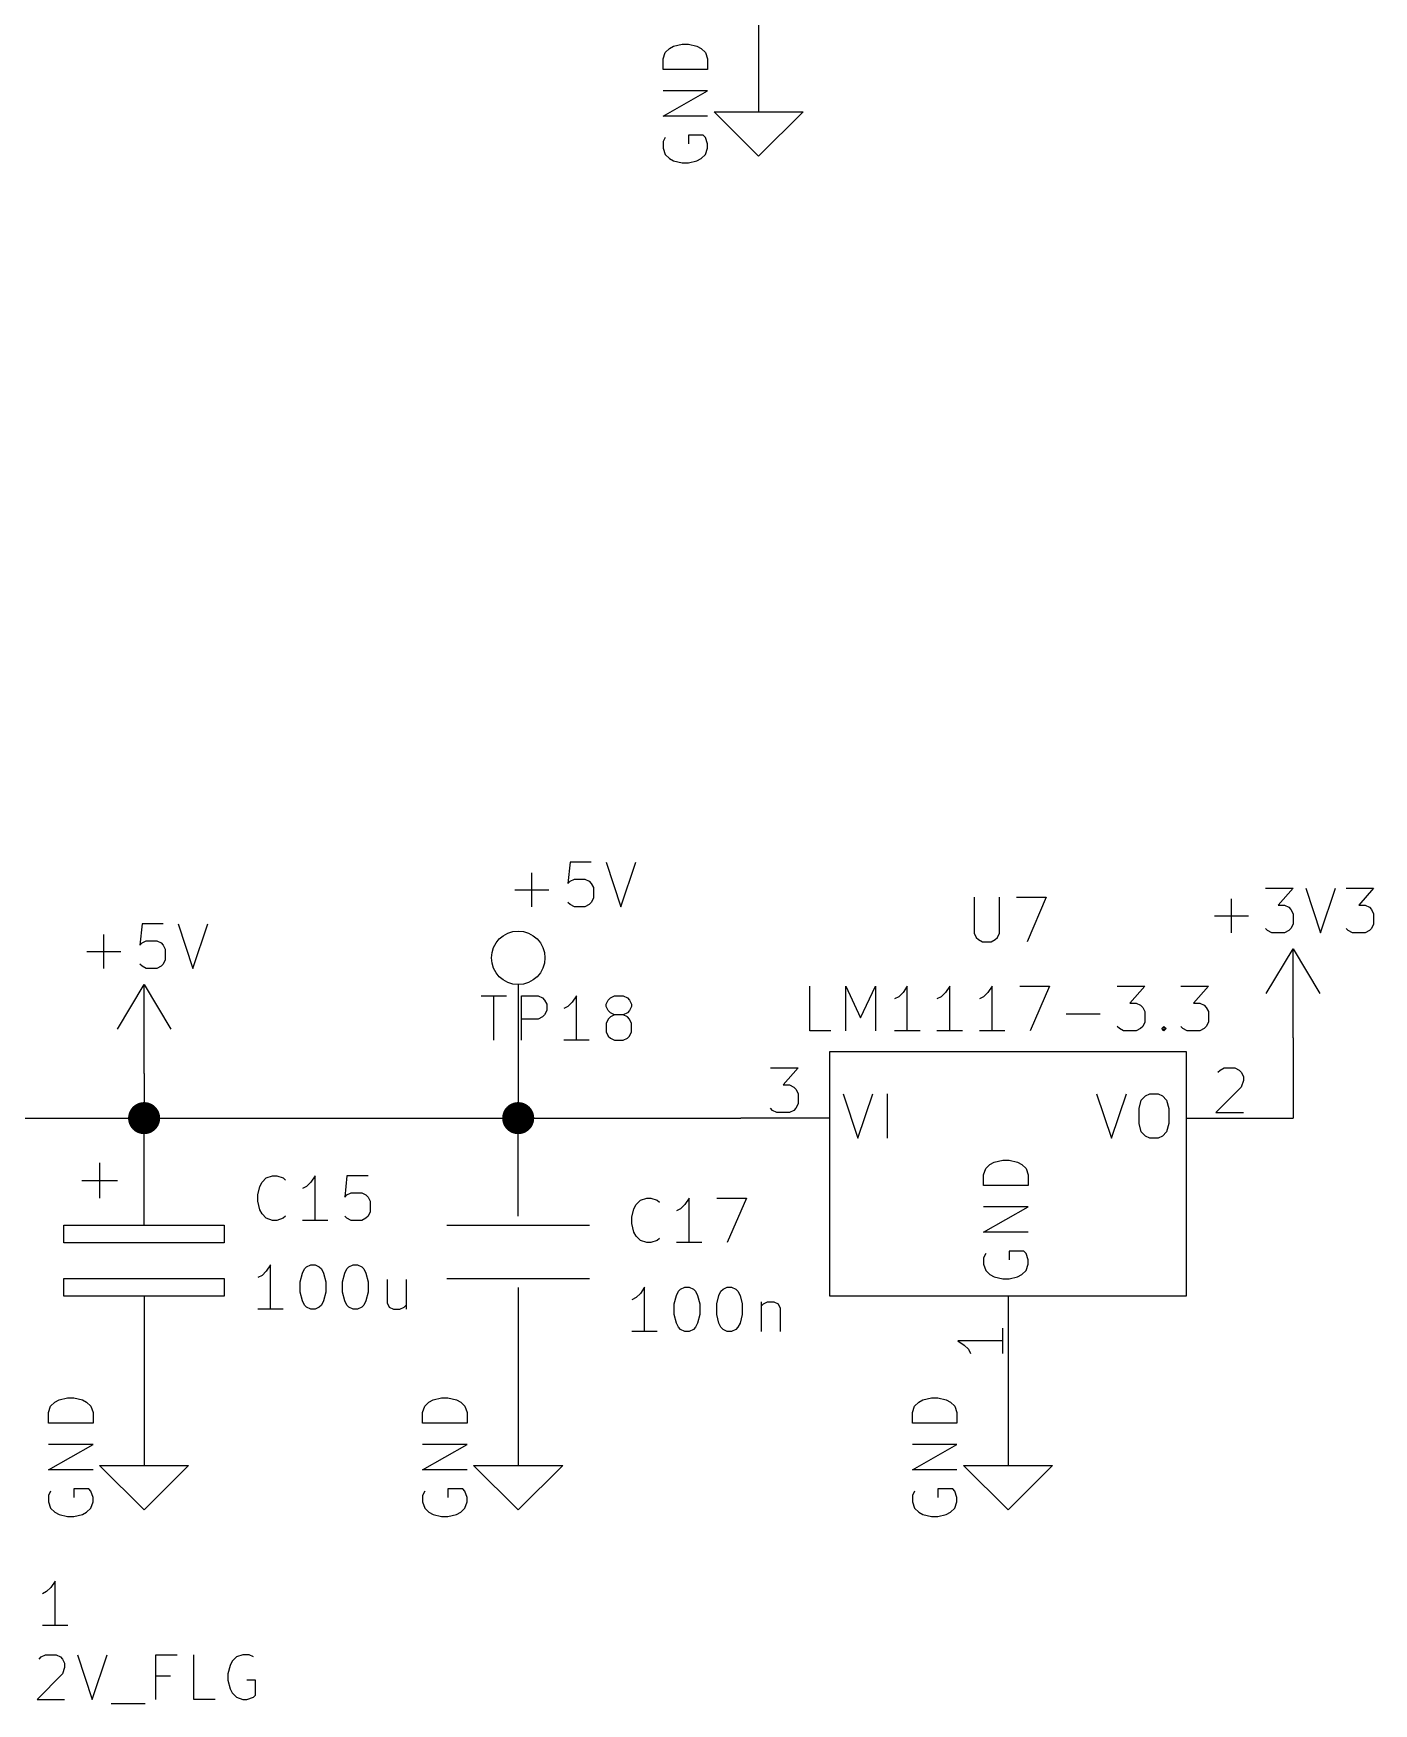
# Model space of a CAD drawing. Extents: x 0.4 to 16.1, y -11.3 to -0.4.
# Drawn here: x 4.346 to 5.85, y -7.727 to -5.852 of the extents above; entities that cross this region are included whole.
import ezdxf

# ---------------------------------------------------------------- set-up
doc = ezdxf.new("R2010")
doc.units = 0
doc.header["$MEASUREMENT"] = 0
for name, color, linetype in [('CYAN2', 4, 'CONTINUOUS'), ('GREEN2', 3, 'CONTINUOUS'), ('LYELLOW', 51, 'CONTINUOUS'), ('RED2', 1, 'CONTINUOUS')]:
    doc.layers.add(name, color=color, linetype=linetype)

msp = doc.modelspace()

# ---------------------------------------------------------------- linework, layer by layer
at = {"layer": 'CYAN2', "linetype": 'CONTINUOUS'}
for p, q in [((5.055, -5.87354), (5.05976, -5.86878)), ((5.05976, -5.86878), (5.06452, -5.86639)), ((5.06452, -5.86639), (5.07404, -5.86401)), ((5.07404, -5.86401), (5.08119, -5.86401)), ((5.08119, -5.86401), (5.09071, -5.86639)), ((5.09071, -5.86639), (5.09547, -5.86878)), ((5.09547, -5.86878), (5.10023, -5.87354)), ((5.05261, -5.88068), (5.055, -5.87354)), ((5.05261, -5.89258), (5.05261, -5.88068)), ((5.10023, -5.87354), (5.10261, -5.88068)), ((5.10261, -5.88068), (5.10261, -5.89258)), ((5.10261, -5.89258), (5.05261, -5.89258)), ((5.05261, -5.94496), (5.10261, -5.91639)), ((5.10261, -5.91639), (5.05261, -5.91639)), ((5.10261, -5.94496), (5.05261, -5.94496)), ((5.055, -5.96878), (5.05261, -5.97354)), ((5.05261, -5.97354), (5.05261, -5.98068)), ((5.05261, -5.98068), (5.055, -5.98782)), ((5.09785, -5.96639), (5.08119, -5.96639)), ((5.08119, -5.96639), (5.08119, -5.97592)), ((5.10023, -5.96878), (5.09785, -5.96639)), ((5.10261, -5.97592), (5.10023, -5.96878)), ((5.10023, -5.98782), (5.10261, -5.98068)), ((5.10261, -5.98068), (5.10261, -5.97592)), ((5.055, -5.98782), (5.05976, -5.99258)), ((5.05976, -5.99258), (5.06452, -5.99496)), ((5.06452, -5.99496), (5.07404, -5.99735)), ((5.07404, -5.99735), (5.08119, -5.99735)), ((5.08119, -5.99735), (5.09071, -5.99496)), ((5.09071, -5.99496), (5.09547, -5.99258)), ((5.09547, -5.99258), (5.10023, -5.98782)), ((4.9483, -6.78261), (4.94592, -6.80642)), ((4.97211, -6.78261), (4.9483, -6.78261)), ((4.98878, -6.78261), (5.00544, -6.83261)), ((5.00544, -6.83261), (5.02211, -6.78261)), ((4.90544, -6.83261), (4.90544, -6.79452)), ((4.94592, -6.80642), (4.9483, -6.80404)), ((4.9483, -6.80404), (4.95306, -6.80166)), ((4.95306, -6.80166), (4.96496, -6.80166)), ((4.96496, -6.80166), (4.96973, -6.80404)), ((4.96973, -6.80404), (4.97211, -6.80642)), ((4.97211, -6.80642), (4.97449, -6.81119)), ((4.88639, -6.81357), (4.92449, -6.81357)), ((4.97449, -6.82309), (4.97211, -6.82785)), ((4.97449, -6.81119), (4.97449, -6.82309)), ((5.4019, -6.82195), (5.4019, -6.86243)), ((5.43047, -6.86243), (5.43047, -6.82195)), ((5.44952, -6.82195), (5.48285, -6.82195)), ((5.48285, -6.82195), (5.46143, -6.87195)), ((5.69095, -6.86183), (5.69095, -6.82374)), ((5.72905, -6.81183), (5.76, -6.81183)), ((5.76, -6.81183), (5.74333, -6.83088)), ((5.77428, -6.81183), (5.79095, -6.86183)), ((5.79095, -6.86183), (5.80762, -6.81183)), ((5.81952, -6.81183), (5.85047, -6.81183)), ((5.85047, -6.81183), (5.83381, -6.83088)), ((4.9483, -6.83023), (4.94592, -6.82785)), ((4.95306, -6.83261), (4.9483, -6.83023)), ((4.96496, -6.83261), (4.95306, -6.83261)), ((4.96973, -6.83023), (4.96496, -6.83261)), ((4.97211, -6.82785), (4.96973, -6.83023)), ((5.6719, -6.84279), (5.71, -6.84279)), ((5.74333, -6.83088), (5.75047, -6.83088)), ((5.75047, -6.83088), (5.75524, -6.83326)), ((5.75524, -6.83326), (5.75762, -6.83564)), ((5.75762, -6.83564), (5.76, -6.84041)), ((5.76, -6.84041), (5.76, -6.85231)), ((5.83381, -6.83088), (5.84095, -6.83088)), ((5.84095, -6.83088), (5.84571, -6.83326)), ((5.84571, -6.83326), (5.84809, -6.83564)), ((5.84809, -6.83564), (5.85047, -6.84041)), ((5.85047, -6.84041), (5.85047, -6.85231)), ((4.42476, -6.90183), (4.42476, -6.86374)), ((4.46762, -6.85183), (4.46524, -6.87564)), ((4.49143, -6.85183), (4.46762, -6.85183)), ((4.50809, -6.85183), (4.52476, -6.90183)), ((4.52476, -6.90183), (4.54143, -6.85183)), ((5.4019, -6.86243), (5.40428, -6.86719)), ((5.42809, -6.86719), (5.43047, -6.86243)), ((5.73143, -6.85945), (5.72905, -6.85707)), ((5.73619, -6.86183), (5.73143, -6.85945)), ((5.75047, -6.86183), (5.73619, -6.86183)), ((5.75524, -6.85945), (5.75047, -6.86183)), ((5.75762, -6.85707), (5.75524, -6.85945)), ((5.76, -6.85231), (5.75762, -6.85707)), ((5.8219, -6.85945), (5.81952, -6.85707)), ((5.82667, -6.86183), (5.8219, -6.85945)), ((5.84095, -6.86183), (5.82667, -6.86183)), ((5.84571, -6.85945), (5.84095, -6.86183)), ((5.84809, -6.85707), (5.84571, -6.85945)), ((5.85047, -6.85231), (5.84809, -6.85707)), ((4.46524, -6.87564), (4.46762, -6.87326)), ((4.46762, -6.87326), (4.47238, -6.87088)), ((4.47238, -6.87088), (4.48428, -6.87088)), ((4.48428, -6.87088), (4.48905, -6.87326)), ((4.48905, -6.87326), (4.49143, -6.87564)), ((4.49143, -6.87564), (4.49381, -6.88041)), ((4.49381, -6.88041), (4.49381, -6.89231)), ((5.40428, -6.86719), (5.40667, -6.86957)), ((5.40667, -6.86957), (5.41143, -6.87195)), ((5.41143, -6.87195), (5.42095, -6.87195)), ((5.42095, -6.87195), (5.42571, -6.86957)), ((5.42571, -6.86957), (5.42809, -6.86719)), ((4.40571, -6.88279), (4.44381, -6.88279)), ((4.46762, -6.89945), (4.46524, -6.89707)), ((4.47238, -6.90183), (4.46762, -6.89945)), ((4.48905, -6.89945), (4.48428, -6.90183)), ((4.49143, -6.89707), (4.48905, -6.89945)), ((4.49381, -6.89231), (4.49143, -6.89707)), ((4.48428, -6.90183), (4.47238, -6.90183)), ((4.8483, -6.93261), (4.87687, -6.93261)), ((4.86258, -6.98261), (4.86258, -6.93261)), ((4.89354, -6.98261), (4.89354, -6.93261)), ((4.89354, -6.93261), (4.91258, -6.93261)), ((4.91258, -6.93261), (4.91735, -6.935)), ((4.91735, -6.935), (4.91973, -6.93737)), ((4.91973, -6.93737), (4.92211, -6.94214)), ((4.95544, -6.93261), (4.95068, -6.93976)), ((4.95544, -6.98261), (4.95544, -6.93261)), ((4.98878, -6.94214), (4.99115, -6.93737)), ((4.99115, -6.93737), (4.99354, -6.935)), ((4.99354, -6.935), (4.9983, -6.93261)), ((4.9983, -6.93261), (5.00782, -6.93261)), ((5.00782, -6.93261), (5.01258, -6.935)), ((5.01258, -6.935), (5.01496, -6.93737)), ((5.01496, -6.93737), (5.01735, -6.94214)), ((5.21738, -6.97183), (5.21738, -6.92183)), ((5.25785, -6.97183), (5.25785, -6.92183)), ((5.25785, -6.92183), (5.27452, -6.95754)), ((5.27452, -6.95754), (5.29119, -6.92183)), ((5.29119, -6.92183), (5.29119, -6.97183)), ((5.31738, -6.93374), (5.31262, -6.93611)), ((5.32214, -6.92897), (5.31738, -6.93374)), ((5.3269, -6.92183), (5.32214, -6.92897)), ((5.3269, -6.97183), (5.3269, -6.92183)), ((5.365, -6.93374), (5.36024, -6.93611)), ((5.36976, -6.92897), (5.365, -6.93374)), ((5.37452, -6.92183), (5.36976, -6.92897)), ((5.37452, -6.97183), (5.37452, -6.92183)), ((5.41262, -6.93374), (5.40785, -6.93611)), ((5.41738, -6.92897), (5.41262, -6.93374)), ((5.42214, -6.92183), (5.41738, -6.92897)), ((5.42214, -6.97183), (5.42214, -6.92183)), ((5.45309, -6.92183), (5.48643, -6.92183)), ((5.48643, -6.92183), (5.465, -6.97183)), ((5.56262, -6.92183), (5.59357, -6.92183)), ((5.59357, -6.92183), (5.5769, -6.94088)), ((5.63405, -6.92183), (5.665, -6.92183)), ((5.665, -6.92183), (5.64833, -6.94088)), ((4.91735, -6.95642), (4.91258, -6.9588)), ((4.91973, -6.95404), (4.91735, -6.95642)), ((4.92211, -6.94928), (4.91973, -6.95404)), ((4.92211, -6.94214), (4.92211, -6.94928)), ((4.94592, -6.94452), (4.94115, -6.9469)), ((4.95068, -6.93976), (4.94592, -6.94452)), ((4.98878, -6.94452), (4.98878, -6.94214)), ((4.99115, -6.94928), (4.98878, -6.94452)), ((4.99354, -6.95166), (4.99115, -6.94928)), ((4.99354, -6.95642), (4.99115, -6.9588)), ((4.9983, -6.95404), (4.99354, -6.95166)), ((4.9983, -6.95404), (4.99354, -6.95642)), ((5.00782, -6.95404), (4.9983, -6.95404)), ((5.01258, -6.95166), (5.00782, -6.95404)), ((5.01258, -6.95642), (5.00782, -6.95404)), ((5.01496, -6.94928), (5.01258, -6.95166)), ((5.01496, -6.9588), (5.01258, -6.95642)), ((5.01735, -6.94452), (5.01496, -6.94928)), ((5.01735, -6.94214), (5.01735, -6.94452)), ((5.50547, -6.95278), (5.54357, -6.95278)), ((5.5769, -6.94088), (5.58405, -6.94088)), ((5.58405, -6.94088), (5.58881, -6.94326)), ((5.58881, -6.94326), (5.59119, -6.94564)), ((5.59119, -6.94564), (5.59357, -6.9504)), ((5.59357, -6.9504), (5.59357, -6.96231)), ((5.64833, -6.94088), (5.65547, -6.94088)), ((5.65547, -6.94088), (5.66024, -6.94326)), ((5.66024, -6.94326), (5.66262, -6.94564)), ((5.66262, -6.94564), (5.665, -6.9504)), ((5.665, -6.9504), (5.665, -6.96231)), ((4.91258, -6.9588), (4.89354, -6.9588)), ((4.99115, -6.9588), (4.98878, -6.96357)), ((4.98878, -6.96357), (4.98878, -6.97309)), ((4.98878, -6.97309), (4.99115, -6.97785)), ((5.01735, -6.96357), (5.01496, -6.9588)), ((5.01496, -6.97785), (5.01735, -6.97309)), ((5.01735, -6.97309), (5.01735, -6.96357)), ((5.24119, -6.97183), (5.21738, -6.97183)), ((5.34119, -6.97183), (5.31262, -6.97183)), ((5.38881, -6.97183), (5.36024, -6.97183)), ((5.43643, -6.97183), (5.40785, -6.97183)), ((5.565, -6.96945), (5.56262, -6.96707)), ((5.56976, -6.97183), (5.565, -6.96945)), ((5.58405, -6.97183), (5.56976, -6.97183)), ((5.58881, -6.96945), (5.58405, -6.97183)), ((5.59119, -6.96707), (5.58881, -6.96945)), ((5.59357, -6.96231), (5.59119, -6.96707)), ((5.61262, -6.96945), (5.615, -6.96707)), ((5.615, -6.97183), (5.61262, -6.96945)), ((5.615, -6.96707), (5.61738, -6.96945)), ((5.615, -6.96707), (5.615, -6.97183)), ((5.61738, -6.96945), (5.615, -6.97183)), ((5.63643, -6.96945), (5.63405, -6.96707)), ((5.64119, -6.97183), (5.63643, -6.96945)), ((5.65547, -6.97183), (5.64119, -6.97183)), ((5.66024, -6.96945), (5.65547, -6.97183)), ((5.66262, -6.96707), (5.66024, -6.96945)), ((5.665, -6.96231), (5.66262, -6.96707)), ((4.96973, -6.98261), (4.94115, -6.98261)), ((4.99115, -6.97785), (4.99354, -6.98023)), ((4.99354, -6.98023), (4.9983, -6.98261)), ((4.9983, -6.98261), (5.00782, -6.98261)), ((5.00782, -6.98261), (5.01258, -6.98023)), ((5.01258, -6.98023), (5.01496, -6.97785)), ((5.25476, -7.04262), (5.27143, -7.09262)), ((5.27143, -7.09262), (5.28809, -7.04262)), ((5.30476, -7.09262), (5.30476, -7.04262)), ((5.53952, -7.04262), (5.55619, -7.09262)), ((5.55619, -7.09262), (5.57285, -7.04262)), ((5.58714, -7.05928), (5.58952, -7.04976)), ((5.58952, -7.04976), (5.59428, -7.045)), ((5.59428, -7.045), (5.59905, -7.04262)), ((5.59905, -7.04262), (5.60857, -7.04262)), ((5.60857, -7.04262), (5.61333, -7.045)), ((5.61333, -7.045), (5.61809, -7.04976)), ((5.61809, -7.04976), (5.62047, -7.05928)), ((5.58714, -7.07595), (5.58714, -7.05928)), ((5.62047, -7.05928), (5.62047, -7.07595)), ((5.58952, -7.08547), (5.58714, -7.07595)), ((5.59428, -7.09024), (5.58952, -7.08547)), ((5.61809, -7.08547), (5.61333, -7.09024)), ((5.62047, -7.07595), (5.61809, -7.08547)), ((5.59905, -7.09262), (5.59428, -7.09024)), ((5.60857, -7.09262), (5.59905, -7.09262)), ((5.61333, -7.09024), (5.60857, -7.09262)), ((5.415, -7.12667), (5.41976, -7.1219)), ((5.41976, -7.1219), (5.42452, -7.11952)), ((5.42452, -7.11952), (5.43405, -7.11714)), ((5.43405, -7.11714), (5.44119, -7.11714)), ((5.44119, -7.11714), (5.45071, -7.11952)), ((5.45071, -7.11952), (5.45547, -7.1219)), ((5.45547, -7.1219), (5.46024, -7.12667)), ((4.60003, -7.14666), (4.60241, -7.14189)), ((4.60241, -7.14189), (4.60717, -7.13713)), ((4.60717, -7.13713), (4.61431, -7.13475)), ((4.61431, -7.13475), (4.61907, -7.13475)), ((4.61907, -7.13475), (4.62622, -7.13713)), ((4.62622, -7.13713), (4.6286, -7.13951)), ((4.65717, -7.14189), (4.65241, -7.14666)), ((4.66193, -7.13475), (4.65717, -7.14189)), ((4.66193, -7.18475), (4.66193, -7.13475)), ((4.69765, -7.13475), (4.69527, -7.15856)), ((4.72146, -7.13475), (4.69765, -7.13475)), ((5.41262, -7.13381), (5.415, -7.12667)), ((5.41262, -7.14571), (5.41262, -7.13381)), ((5.46024, -7.12667), (5.46262, -7.13381)), ((5.46262, -7.13381), (5.46262, -7.14571)), ((4.59765, -7.15618), (4.60003, -7.14666)), ((4.59765, -7.16332), (4.59765, -7.15618)), ((4.60003, -7.17285), (4.59765, -7.16332)), ((4.65241, -7.14666), (4.64765, -7.14904)), ((4.69527, -7.15856), (4.69765, -7.15618)), ((4.69765, -7.15618), (4.70241, -7.1538)), ((4.70241, -7.1538), (4.71431, -7.1538)), ((4.71431, -7.1538), (4.71907, -7.15618)), ((4.71907, -7.15618), (4.72146, -7.15856)), ((4.72146, -7.15856), (4.72384, -7.16332)), ((4.72384, -7.16332), (4.72384, -7.17523)), ((5.02241, -7.16689), (5.02717, -7.16213)), ((5.02717, -7.16213), (5.03431, -7.15975)), ((5.03431, -7.15975), (5.03907, -7.15975)), ((5.03907, -7.15975), (5.04622, -7.16213)), ((5.04622, -7.16213), (5.0486, -7.16451)), ((5.08193, -7.15975), (5.07717, -7.16689)), ((5.08193, -7.20975), (5.08193, -7.15975)), ((5.11289, -7.15975), (5.14622, -7.15975)), ((5.14622, -7.15975), (5.12479, -7.20975)), ((5.46262, -7.14571), (5.41262, -7.14571)), ((4.60241, -7.17761), (4.60003, -7.17285)), ((4.60717, -7.18237), (4.60241, -7.17761)), ((4.61431, -7.18475), (4.60717, -7.18237)), ((4.62622, -7.18237), (4.61907, -7.18475)), ((4.6286, -7.17999), (4.62622, -7.18237)), ((4.69765, -7.18237), (4.69527, -7.17999)), ((4.70241, -7.18475), (4.69765, -7.18237)), ((4.71907, -7.18237), (4.71431, -7.18475)), ((4.72146, -7.17999), (4.71907, -7.18237)), ((4.72384, -7.17523), (4.72146, -7.17999)), ((5.01765, -7.18118), (5.02003, -7.17166)), ((5.01765, -7.18832), (5.01765, -7.18118)), ((5.02003, -7.17166), (5.02241, -7.16689)), ((5.07241, -7.17166), (5.06765, -7.17404)), ((5.07717, -7.16689), (5.07241, -7.17166)), ((5.41262, -7.19809), (5.46262, -7.16952)), ((5.46262, -7.16952), (5.41262, -7.16952)), ((4.61907, -7.18475), (4.61431, -7.18475)), ((4.67622, -7.18475), (4.64765, -7.18475)), ((4.71431, -7.18475), (4.70241, -7.18475)), ((5.02003, -7.19785), (5.01765, -7.18832)), ((5.02241, -7.20261), (5.02003, -7.19785)), ((5.46262, -7.19809), (5.41262, -7.19809)), ((5.02717, -7.20737), (5.02241, -7.20261)), ((5.03431, -7.20975), (5.02717, -7.20737)), ((5.03907, -7.20975), (5.03431, -7.20975)), ((5.04622, -7.20737), (5.03907, -7.20975)), ((5.0486, -7.20499), (5.04622, -7.20737)), ((5.09622, -7.20975), (5.06765, -7.20975)), ((5.45785, -7.21952), (5.44119, -7.21952)), ((5.44119, -7.21952), (5.44119, -7.22905)), ((5.46024, -7.2219), (5.45785, -7.21952)), ((4.61193, -7.23463), (4.60717, -7.24177)), ((4.61193, -7.28463), (4.61193, -7.23463)), ((4.65003, -7.23939), (4.65241, -7.23701)), ((4.65241, -7.23701), (4.65717, -7.23463)), ((4.65717, -7.23463), (4.66193, -7.23463)), ((4.66193, -7.23463), (4.6667, -7.23701)), ((4.6667, -7.23701), (4.66907, -7.23939)), ((4.69765, -7.23939), (4.70003, -7.23701)), ((4.70003, -7.23701), (4.70479, -7.23463)), ((4.70479, -7.23463), (4.70955, -7.23463)), ((4.70955, -7.23463), (4.71431, -7.23701)), ((4.71431, -7.23701), (4.7167, -7.23939)), ((5.415, -7.2219), (5.41262, -7.22667)), ((5.41262, -7.22667), (5.41262, -7.23381)), ((5.41262, -7.23381), (5.415, -7.24095)), ((5.46262, -7.22905), (5.46024, -7.2219)), ((5.46024, -7.24095), (5.46262, -7.23381)), ((5.46262, -7.23381), (5.46262, -7.22905)), ((4.60241, -7.24654), (4.59765, -7.24891)), ((4.60717, -7.24177), (4.60241, -7.24654)), ((4.64527, -7.25368), (4.64765, -7.24415)), ((4.64527, -7.26558), (4.64527, -7.25368)), ((4.64765, -7.24415), (4.65003, -7.23939)), ((4.66907, -7.23939), (4.67146, -7.24415)), ((4.67146, -7.24415), (4.67384, -7.25368)), ((4.67384, -7.25368), (4.67384, -7.26558)), ((4.69289, -7.25368), (4.69527, -7.24415)), ((4.69289, -7.26558), (4.69289, -7.25368)), ((4.69527, -7.24415), (4.69765, -7.23939)), ((4.7167, -7.23939), (4.71907, -7.24415)), ((4.71907, -7.24415), (4.72146, -7.25368)), ((4.72146, -7.25368), (4.72146, -7.26558)), ((4.74289, -7.2513), (4.74289, -7.27748)), ((4.76431, -7.2513), (4.76431, -7.28463)), ((5.415, -7.24095), (5.41976, -7.24571)), ((5.41976, -7.24571), (5.42452, -7.24809)), ((5.42452, -7.24809), (5.43405, -7.25047)), ((5.43405, -7.25047), (5.44119, -7.25047)), ((5.44119, -7.25047), (5.45071, -7.24809)), ((5.45071, -7.24809), (5.45547, -7.24571)), ((5.45547, -7.24571), (5.46024, -7.24095)), ((4.64765, -7.27511), (4.64527, -7.26558)), ((4.65003, -7.27987), (4.64765, -7.27511)), ((4.67146, -7.27511), (4.66907, -7.27987)), ((4.67384, -7.26558), (4.67146, -7.27511)), ((4.69527, -7.27511), (4.69289, -7.26558)), ((4.69765, -7.27987), (4.69527, -7.27511)), ((4.71907, -7.27511), (4.7167, -7.27987)), ((4.72146, -7.26558), (4.71907, -7.27511)), ((5.02241, -7.27154), (5.01765, -7.27391)), ((5.02717, -7.26677), (5.02241, -7.27154)), ((5.03193, -7.25963), (5.02717, -7.26677)), ((5.03193, -7.30963), (5.03193, -7.25963)), ((5.06527, -7.27868), (5.06765, -7.26915)), ((5.06765, -7.26915), (5.07003, -7.26439)), ((5.07003, -7.26439), (5.07241, -7.26201)), ((5.07241, -7.26201), (5.07717, -7.25963)), ((5.07717, -7.25963), (5.08193, -7.25963)), ((5.08193, -7.25963), (5.0867, -7.26201)), ((5.0867, -7.26201), (5.08907, -7.26439)), ((5.08907, -7.26439), (5.09146, -7.26915)), ((5.09146, -7.26915), (5.09384, -7.27868)), ((5.11289, -7.27868), (5.11527, -7.26915)), ((5.11527, -7.26915), (5.11765, -7.26439)), ((5.11765, -7.26439), (5.12003, -7.26201)), ((5.12003, -7.26201), (5.12479, -7.25963)), ((5.12479, -7.25963), (5.12955, -7.25963)), ((5.12955, -7.25963), (5.13431, -7.26201)), ((5.13431, -7.26201), (5.1367, -7.26439)), ((5.1367, -7.26439), (5.13907, -7.26915)), ((5.13907, -7.26915), (5.14146, -7.27868)), ((5.16289, -7.2763), (5.16289, -7.30963)), ((5.16527, -7.27868), (5.17003, -7.2763)), ((5.17003, -7.2763), (5.17717, -7.2763)), ((5.17717, -7.2763), (5.18193, -7.27868)), ((4.62622, -7.28463), (4.59765, -7.28463)), ((4.65241, -7.28225), (4.65003, -7.27987)), ((4.65717, -7.28463), (4.65241, -7.28225)), ((4.66193, -7.28463), (4.65717, -7.28463)), ((4.6667, -7.28225), (4.66193, -7.28463)), ((4.66907, -7.27987), (4.6667, -7.28225)), ((4.70003, -7.28225), (4.69765, -7.27987)), ((4.70479, -7.28463), (4.70003, -7.28225)), ((4.70955, -7.28463), (4.70479, -7.28463)), ((4.71431, -7.28225), (4.70955, -7.28463)), ((4.7167, -7.27987), (4.71431, -7.28225)), ((4.74289, -7.27748), (4.74527, -7.28225)), ((4.74527, -7.28225), (4.75003, -7.28463)), ((4.75003, -7.28463), (4.75717, -7.28463)), ((4.75717, -7.28463), (4.76193, -7.28225)), ((4.76193, -7.28225), (4.76431, -7.27987)), ((5.06527, -7.29058), (5.06527, -7.27868)), ((5.06765, -7.30011), (5.06527, -7.29058)), ((5.09384, -7.29058), (5.09146, -7.30011)), ((5.09384, -7.27868), (5.09384, -7.29058)), ((5.11289, -7.29058), (5.11289, -7.27868)), ((5.11527, -7.30011), (5.11289, -7.29058)), ((5.14146, -7.29058), (5.13907, -7.30011)), ((5.14146, -7.27868), (5.14146, -7.29058)), ((5.16289, -7.28106), (5.16527, -7.27868)), ((5.18193, -7.27868), (5.18431, -7.28344)), ((5.18431, -7.28344), (5.18431, -7.30963)), ((5.04622, -7.30963), (5.01765, -7.30963)), ((5.07003, -7.30487), (5.06765, -7.30011)), ((5.07241, -7.30725), (5.07003, -7.30487)), ((5.07717, -7.30963), (5.07241, -7.30725)), ((5.08193, -7.30963), (5.07717, -7.30963)), ((5.0867, -7.30725), (5.08193, -7.30963)), ((5.08907, -7.30487), (5.0867, -7.30725)), ((5.09146, -7.30011), (5.08907, -7.30487)), ((5.11765, -7.30487), (5.11527, -7.30011)), ((5.12003, -7.30725), (5.11765, -7.30487)), ((5.12479, -7.30963), (5.12003, -7.30725)), ((5.12955, -7.30963), (5.12479, -7.30963)), ((5.13431, -7.30725), (5.12955, -7.30963)), ((5.1367, -7.30487), (5.13431, -7.30725)), ((5.13907, -7.30011), (5.1367, -7.30487)), ((4.365, -7.39354), (4.36976, -7.38878)), ((4.36976, -7.38878), (4.37452, -7.38639)), ((4.37452, -7.38639), (4.38404, -7.38401)), ((4.38404, -7.38401), (4.39119, -7.38401)), ((4.39119, -7.38401), (4.40071, -7.38639)), ((4.40071, -7.38639), (4.40547, -7.38878)), ((4.40547, -7.38878), (4.41023, -7.39354)), ((4.785, -7.39354), (4.78976, -7.38878)), ((4.78976, -7.38878), (4.79452, -7.38639)), ((4.79452, -7.38639), (4.80404, -7.38401)), ((4.80404, -7.38401), (4.81119, -7.38401)), ((4.81119, -7.38401), (4.82071, -7.38639)), ((4.82071, -7.38639), (4.82547, -7.38878)), ((4.82547, -7.38878), (4.83023, -7.39354)), ((5.335, -7.39354), (5.33976, -7.38878)), ((5.33976, -7.38878), (5.34452, -7.38639)), ((5.34452, -7.38639), (5.35404, -7.38401)), ((5.35404, -7.38401), (5.36119, -7.38401)), ((5.36119, -7.38401), (5.37071, -7.38639)), ((5.37071, -7.38639), (5.37547, -7.38878)), ((5.37547, -7.38878), (5.38023, -7.39354)), ((4.36261, -7.40068), (4.365, -7.39354)), ((4.36261, -7.41258), (4.36261, -7.40068)), ((4.41023, -7.39354), (4.41261, -7.40068)), ((4.41261, -7.40068), (4.41261, -7.41258)), ((4.78261, -7.40068), (4.785, -7.39354)), ((4.78261, -7.41258), (4.78261, -7.40068)), ((4.83023, -7.39354), (4.83261, -7.40068)), ((4.83261, -7.40068), (4.83261, -7.41258)), ((5.33261, -7.40068), (5.335, -7.39354)), ((5.33261, -7.41258), (5.33261, -7.40068)), ((5.38023, -7.39354), (5.38261, -7.40068)), ((5.38261, -7.40068), (5.38261, -7.41258)), ((4.41261, -7.41258), (4.36261, -7.41258)), ((4.83261, -7.41258), (4.78261, -7.41258)), ((5.38261, -7.41258), (5.33261, -7.41258)), ((4.36261, -7.46496), (4.41261, -7.43639)), ((4.41261, -7.43639), (4.36261, -7.43639)), ((4.78261, -7.46496), (4.83261, -7.43639)), ((4.83261, -7.43639), (4.78261, -7.43639)), ((5.33261, -7.46496), (5.38261, -7.43639)), ((5.38261, -7.43639), (5.33261, -7.43639)), ((4.41261, -7.46496), (4.36261, -7.46496)), ((4.83261, -7.46496), (4.78261, -7.46496)), ((5.38261, -7.46496), (5.33261, -7.46496)), ((4.365, -7.48878), (4.36261, -7.49354)), ((4.36261, -7.49354), (4.36261, -7.50068)), ((4.36261, -7.50068), (4.365, -7.50782)), ((4.40785, -7.48639), (4.39119, -7.48639)), ((4.39119, -7.48639), (4.39119, -7.49592)), ((4.41023, -7.48878), (4.40785, -7.48639)), ((4.41261, -7.49592), (4.41023, -7.48878)), ((4.41023, -7.50782), (4.41261, -7.50068)), ((4.41261, -7.50068), (4.41261, -7.49592)), ((4.785, -7.48878), (4.78261, -7.49354)), ((4.78261, -7.49354), (4.78261, -7.50068)), ((4.78261, -7.50068), (4.785, -7.50782)), ((4.82785, -7.48639), (4.81119, -7.48639)), ((4.81119, -7.48639), (4.81119, -7.49592)), ((4.83023, -7.48878), (4.82785, -7.48639)), ((4.83261, -7.49592), (4.83023, -7.48878)), ((4.83023, -7.50782), (4.83261, -7.50068)), ((4.83261, -7.50068), (4.83261, -7.49592)), ((5.335, -7.48878), (5.33261, -7.49354)), ((5.33261, -7.49354), (5.33261, -7.50068)), ((5.33261, -7.50068), (5.335, -7.50782)), ((5.37785, -7.48639), (5.36119, -7.48639)), ((5.36119, -7.48639), (5.36119, -7.49592)), ((5.38023, -7.48878), (5.37785, -7.48639)), ((5.38261, -7.49592), (5.38023, -7.48878)), ((5.38023, -7.50782), (5.38261, -7.50068)), ((5.38261, -7.50068), (5.38261, -7.49592)), ((4.365, -7.50782), (4.36976, -7.51258)), ((4.36976, -7.51258), (4.37452, -7.51496)), ((4.37452, -7.51496), (4.38404, -7.51735)), ((4.38404, -7.51735), (4.39119, -7.51735)), ((4.39119, -7.51735), (4.40071, -7.51496)), ((4.40071, -7.51496), (4.40547, -7.51258)), ((4.40547, -7.51258), (4.41023, -7.50782)), ((4.785, -7.50782), (4.78976, -7.51258)), ((4.78976, -7.51258), (4.79452, -7.51496)), ((4.79452, -7.51496), (4.80404, -7.51735)), ((4.80404, -7.51735), (4.81119, -7.51735)), ((4.81119, -7.51735), (4.82071, -7.51496)), ((4.82071, -7.51496), (4.82547, -7.51258)), ((4.82547, -7.51258), (4.83023, -7.50782)), ((5.335, -7.50782), (5.33976, -7.51258)), ((5.33976, -7.51258), (5.34452, -7.51496)), ((5.34452, -7.51496), (5.35404, -7.51735)), ((5.35404, -7.51735), (5.36119, -7.51735)), ((5.36119, -7.51735), (5.37071, -7.51496)), ((5.37071, -7.51496), (5.37547, -7.51258)), ((5.37547, -7.51258), (5.38023, -7.50782)), ((4.37003, -7.58976), (4.36526, -7.5969)), ((4.37003, -7.63976), (4.37003, -7.58976)), ((4.3605, -7.60166), (4.35574, -7.60404)), ((4.36526, -7.5969), (4.3605, -7.60166)), ((4.38431, -7.63976), (4.35574, -7.63976)), ((4.35217, -7.67738), (4.35455, -7.675)), ((4.35455, -7.675), (4.35931, -7.67262)), ((4.35931, -7.67262), (4.37122, -7.67262)), ((4.37122, -7.67262), (4.37598, -7.675)), ((4.37598, -7.675), (4.37836, -7.67738)), ((4.37836, -7.67738), (4.38074, -7.68214)), ((4.38074, -7.6869), (4.37836, -7.69405)), ((4.38074, -7.68214), (4.38074, -7.6869)), ((4.39503, -7.67262), (4.41169, -7.72262)), ((4.41169, -7.72262), (4.42836, -7.67262)), ((4.48312, -7.72262), (4.48312, -7.67262)), ((4.48312, -7.67262), (4.50693, -7.67262)), ((4.52598, -7.72262), (4.52598, -7.67262)), ((4.56646, -7.68452), (4.56407, -7.69405)), ((4.56884, -7.67976), (4.56646, -7.68452)), ((4.5736, -7.675), (4.56884, -7.67976)), ((4.58074, -7.67262), (4.5736, -7.675)), ((4.58789, -7.67262), (4.58074, -7.67262)), ((4.59265, -7.675), (4.58789, -7.67262)), ((4.37836, -7.69405), (4.34979, -7.72262)), ((4.49979, -7.69643), (4.48312, -7.69643)), ((4.56407, -7.69405), (4.56407, -7.70119)), ((4.56407, -7.70119), (4.56646, -7.71071)), ((4.59503, -7.70119), (4.5855, -7.70119)), ((4.59503, -7.71785), (4.59503, -7.70119)), ((4.34979, -7.72262), (4.38074, -7.72262)), ((4.54979, -7.72262), (4.52598, -7.72262)), ((4.56646, -7.71071), (4.56884, -7.71547)), ((4.56884, -7.71547), (4.5736, -7.72024)), ((4.5736, -7.72024), (4.58074, -7.72262)), ((4.58074, -7.72262), (4.5855, -7.72262)), ((4.5855, -7.72262), (4.59265, -7.72024)), ((4.59265, -7.72024), (4.59503, -7.71785)), ((4.43312, -7.72738), (4.47122, -7.72738))]:
    msp.add_line(p, q, dxfattribs=at)
at = {"layer": 'GREEN2', "linetype": 'CONTINUOUS'}
for p, q in [((5.76, -6.98), (5.76, -7.07)), ((4.47, -7.02), (4.47, -7.07)), ((4.89, -7.02), (4.89, -7.07)), ((4.21, -7.07), (4.47, -7.07)), ((4.47, -7.07), (4.89, -7.07)), ((4.47, -7.07), (4.47, -7.08)), ((4.89, -7.07), (5.14, -7.07)), ((5.74, -7.07), (5.76, -7.07)), ((4.89, -7.37), (4.89, -7.41)), ((5.44, -7.37), (5.44, -7.41)), ((4.47, -7.38), (4.47, -7.41))]:
    msp.add_line(p, q, dxfattribs=at)
at = {"layer": 'GREEN2', "const_width": 0.018}
for points in [[(4.461, -7.07, 1), (4.479, -7.07, 1)], [(4.881, -7.07, 1), (4.899, -7.07, 1)]]:
    msp.add_lwpolyline(points, format="xyb", close=True, dxfattribs=at)
at = {"layer": 'LYELLOW', "linetype": 'CONTINUOUS'}
for p, q in [((5.24, -7.27), (5.24, -6.995)), ((5.24, -6.995), (5.64, -6.995)), ((5.64, -6.995), (5.64, -7.27)), ((5.64, -7.27), (5.24, -7.27))]:
    msp.add_line(p, q, dxfattribs=at)
at = {"layer": 'RED2', "linetype": 'CONTINUOUS'}
for p, q in [((5.16, -5.84), (5.16, -5.89)), ((5.16, -5.89), (5.16, -5.94)), ((5.16, -5.99), (5.11, -5.94)), ((5.11, -5.94), (5.16, -5.94)), ((5.16, -5.94), (5.21, -5.94)), ((5.21, -5.94), (5.16, -5.99)), ((5.73, -6.93), (5.76, -6.88)), ((5.76, -6.98), (5.76, -6.88)), ((5.76, -6.88), (5.79, -6.93)), ((4.44, -6.97), (4.47, -6.92)), ((4.47, -7.02), (4.47, -6.92)), ((4.47, -6.92), (4.5, -6.97)), ((4.89, -6.92), (4.89, -7.02)), ((5.24, -7.27), (5.24, -6.995)), ((5.24, -6.995), (5.64, -6.995)), ((5.24, -7.27), (5.24, -6.995)), ((5.24, -6.995), (5.64, -6.995)), ((5.64, -6.995), (5.64, -7.27)), ((5.64, -6.995), (5.64, -7.27)), ((5.17333, -7.01362), (5.20428, -7.01362)), ((5.20428, -7.01362), (5.18762, -7.03267)), ((5.67809, -7.016), (5.68285, -7.01362)), ((5.68285, -7.01362), (5.69476, -7.01362)), ((5.69476, -7.01362), (5.69952, -7.016)), ((5.67571, -7.01838), (5.67809, -7.016)), ((5.69952, -7.016), (5.7019, -7.01838)), ((5.7019, -7.01838), (5.70428, -7.02314)), ((5.70428, -7.0279), (5.7019, -7.03505)), ((5.70428, -7.02314), (5.70428, -7.0279)), ((5.18762, -7.03267), (5.19476, -7.03267)), ((5.19476, -7.03267), (5.19952, -7.03505)), ((5.19952, -7.03505), (5.2019, -7.03743)), ((5.2019, -7.03743), (5.20428, -7.04219)), ((5.20428, -7.04219), (5.20428, -7.05409)), ((5.7019, -7.03505), (5.67333, -7.06362)), ((4.89, -7.18), (4.89, -7.07)), ((5.24, -7.07), (5.14, -7.07)), ((5.17571, -7.06124), (5.17333, -7.05885)), ((5.18047, -7.06362), (5.17571, -7.06124)), ((5.19476, -7.06362), (5.18047, -7.06362)), ((5.19952, -7.06124), (5.19476, -7.06362)), ((5.2019, -7.05885), (5.19952, -7.06124)), ((5.20428, -7.05409), (5.2019, -7.05885)), ((5.64, -7.07), (5.74, -7.07)), ((5.67333, -7.06362), (5.70428, -7.06362)), ((4.47, -7.19), (4.47, -7.08)), ((4.42, -7.12), (4.42, -7.16)), ((4.4, -7.14), (4.44, -7.14)), ((4.38, -7.21), (4.38, -7.19)), ((4.38, -7.19), (4.56, -7.19)), ((4.56, -7.19), (4.56, -7.21)), ((4.81, -7.19), (4.97, -7.19)), ((4.56, -7.21), (4.38, -7.21)), ((4.38, -7.27), (4.38, -7.25)), ((4.38, -7.25), (4.56, -7.25)), ((4.56, -7.25), (4.56, -7.27)), ((4.81, -7.25), (4.97, -7.25)), ((4.56, -7.27), (4.38, -7.27)), ((4.47, -7.27), (4.47, -7.38)), ((4.89, -7.26), (4.89, -7.37)), ((5.64, -7.27), (5.24, -7.27)), ((5.64, -7.27), (5.24, -7.27)), ((5.44, -7.27), (5.44, -7.37)), ((5.43362, -7.30571), (5.43362, -7.33428)), ((5.43362, -7.32), (5.38362, -7.32)), ((5.38362, -7.32), (5.39076, -7.32476)), ((5.39076, -7.32476), (5.39552, -7.32952)), ((5.39552, -7.32952), (5.3979, -7.33428)), ((4.47, -7.41), (4.47, -7.46)), ((4.89, -7.41), (4.89, -7.46)), ((5.44, -7.41), (5.44, -7.46)), ((4.47, -7.51), (4.42, -7.46)), ((4.42, -7.46), (4.47, -7.46)), ((4.47, -7.46), (4.52, -7.46)), ((4.52, -7.46), (4.47, -7.51)), ((4.89, -7.51), (4.84, -7.46)), ((4.84, -7.46), (4.89, -7.46)), ((4.89, -7.46), (4.94, -7.46)), ((4.94, -7.46), (4.89, -7.51)), ((5.44, -7.51), (5.39, -7.46)), ((5.39, -7.46), (5.44, -7.46)), ((5.44, -7.46), (5.49, -7.46)), ((5.49, -7.46), (5.44, -7.51))]:
    msp.add_line(p, q, dxfattribs=at)
at = {"layer": 'RED2'}
msp.add_circle((4.89, -6.89), 0.03, dxfattribs=at)

doc.saveas('drawing.dxf')
